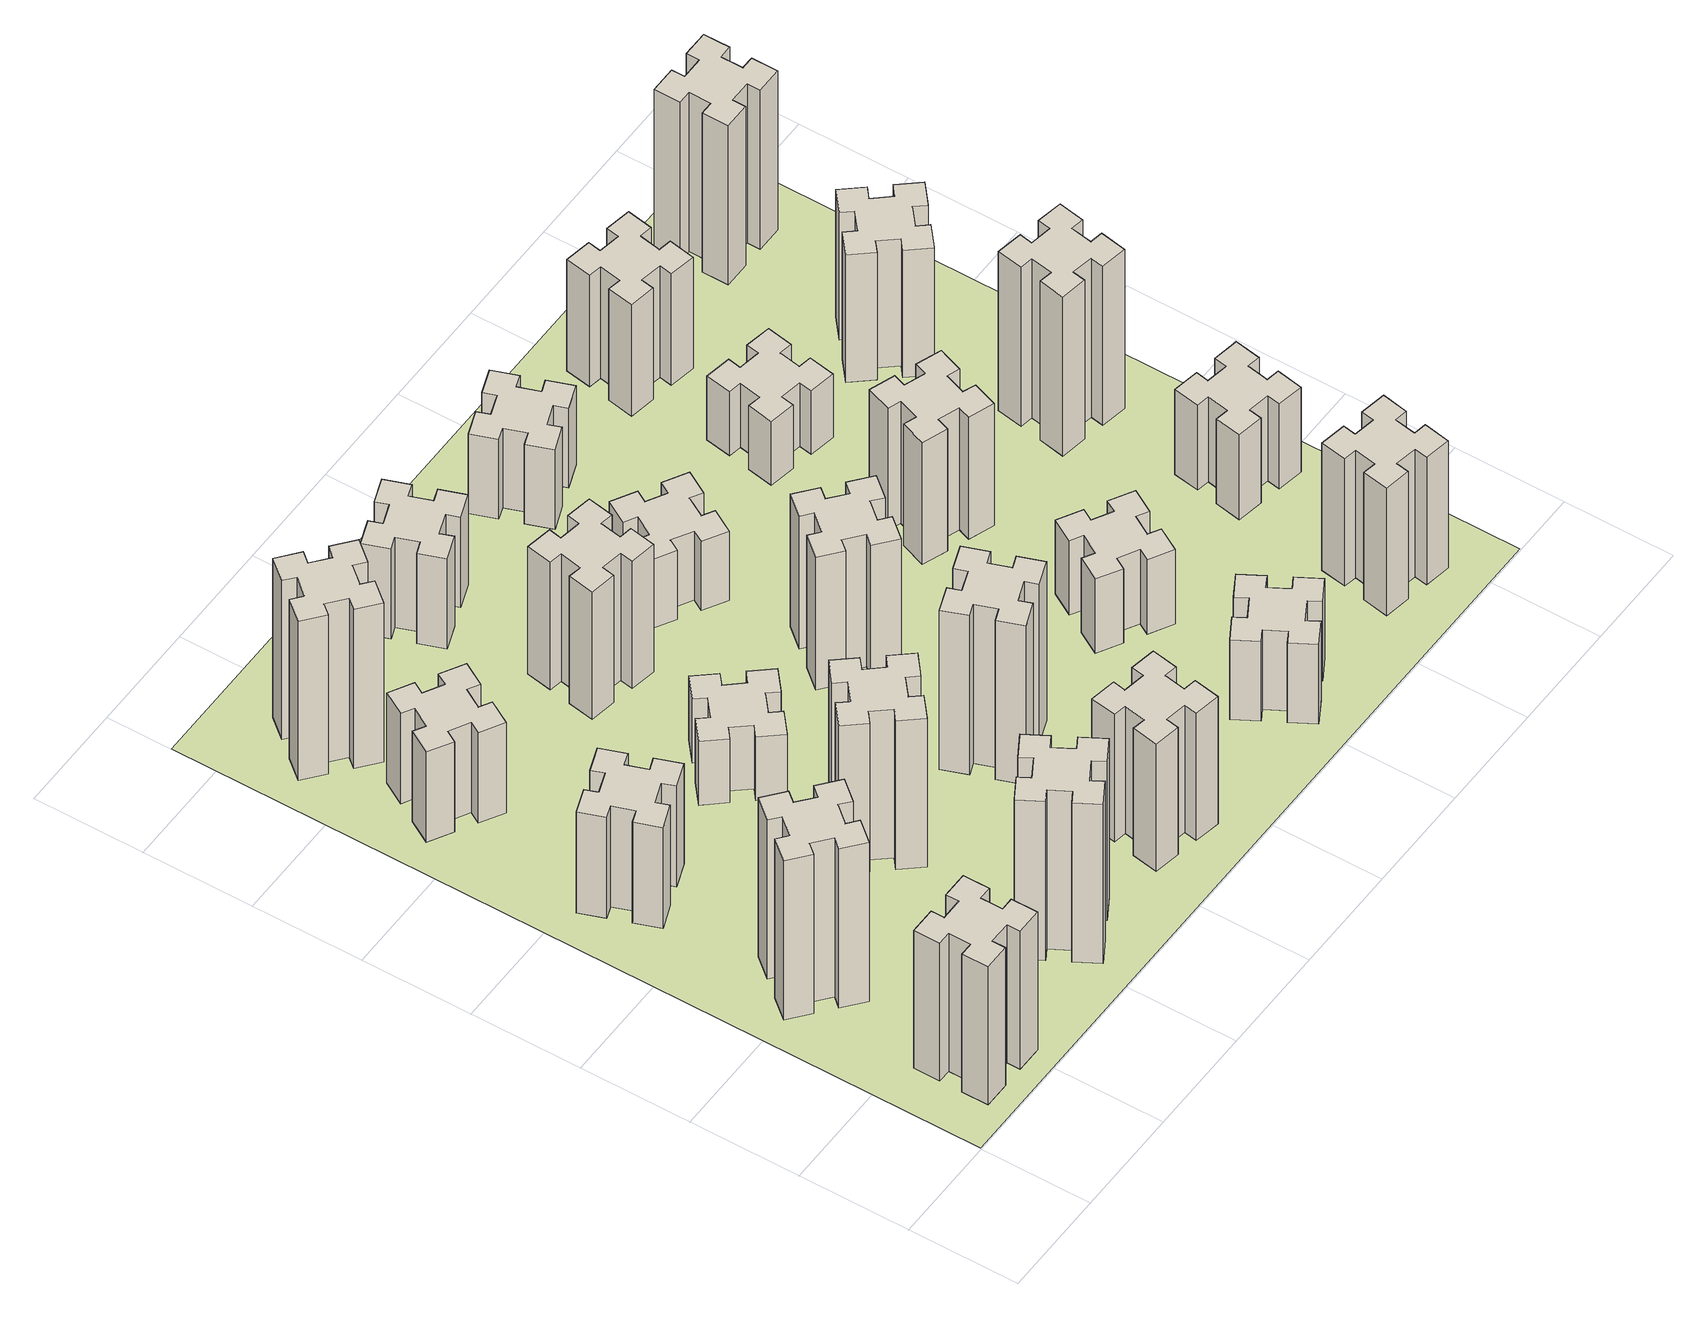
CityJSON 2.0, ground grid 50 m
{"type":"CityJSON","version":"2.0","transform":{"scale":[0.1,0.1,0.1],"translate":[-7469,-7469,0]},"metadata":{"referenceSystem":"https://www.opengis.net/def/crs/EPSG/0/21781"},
"CityObjects":{
"building1":{"type":"Building","attributes":{"class":"1000","function":"1000","usage":"1000","yearOfConstruction":2016,"roofType":"1000","measuredHeight":78,"storeysAboveGround":30,"storeysBelowGround":0},"geometry":[{"type":"Solid","lod":"1","boundaries":[[[[0,1,2,3,4,5,6,7,8,9,10,11,12,13,14,15,16,17,18,19]],[[17,16,20,21]],[[16,15,22,20]],[[15,14,23,22]],[[14,13,24,23]],[[13,12,25,24]],[[12,11,26,25]],[[11,10,27,26]],[[10,9,28,27]],[[9,8,29,28]],[[8,7,30,29]],[[7,6,31,30]],[[6,5,32,31]],[[5,4,33,32]],[[4,3,34,33]],[[3,2,35,34]],[[2,1,36,35]],[[1,0,37,36]],[[0,19,38,37]],[[19,18,39,38]],[[18,17,21,39]],[[24,25,26,27,28,29,30,31,32,33,34,35,36,37,38,39,21,20,22,23]]]]}]},
"building2":{"type":"Building","attributes":{"class":"1000","function":"1000","usage":"1000","yearOfConstruction":2016,"roofType":"1000","measuredHeight":90,"storeysAboveGround":30,"storeysBelowGround":0},"geometry":[{"type":"Solid","lod":"1","boundaries":[[[[40,41,42,43,44,45,46,47,48,49,50,51,52,53,54,55,56,57,58,59]],[[57,56,60,61]],[[56,55,62,60]],[[55,54,63,62]],[[54,53,64,63]],[[53,52,65,64]],[[52,51,66,65]],[[51,50,67,66]],[[50,49,68,67]],[[49,48,69,68]],[[48,47,70,69]],[[47,46,71,70]],[[46,45,72,71]],[[45,44,73,72]],[[44,43,74,73]],[[43,42,75,74]],[[42,41,76,75]],[[41,40,77,76]],[[40,59,78,77]],[[59,58,79,78]],[[58,57,61,79]],[[64,65,66,67,68,69,70,71,72,73,74,75,76,77,78,79,61,60,62,63]]]]}]},
"building3":{"type":"Building","attributes":{"class":"1000","function":"1000","usage":"1000","yearOfConstruction":2016,"roofType":"1000","measuredHeight":57,"storeysAboveGround":30,"storeysBelowGround":0},"geometry":[{"type":"Solid","lod":"1","boundaries":[[[[80,81,82,83,84,85,86,87,88,89,90,91,92,93,94,95,96,97,98,99]],[[97,96,100,101]],[[96,95,102,100]],[[95,94,103,102]],[[94,93,104,103]],[[93,92,105,104]],[[92,91,106,105]],[[91,90,107,106]],[[90,89,108,107]],[[89,88,109,108]],[[88,87,110,109]],[[87,86,111,110]],[[86,85,112,111]],[[85,84,113,112]],[[84,83,114,113]],[[83,82,115,114]],[[82,81,116,115]],[[81,80,117,116]],[[80,99,118,117]],[[99,98,119,118]],[[98,97,101,119]],[[104,105,106,107,108,109,110,111,112,113,114,115,116,117,118,119,101,100,102,103]]]]}]},
"building4":{"type":"Building","attributes":{"class":"1000","function":"1000","usage":"1000","yearOfConstruction":2016,"roofType":"1000","measuredHeight":51,"storeysAboveGround":30,"storeysBelowGround":0},"geometry":[{"type":"Solid","lod":"1","boundaries":[[[[120,121,122,123,124,125,126,127,128,129,130,131,132,133,134,135,136,137,138,139]],[[137,136,140,141]],[[136,135,142,140]],[[135,134,143,142]],[[134,133,144,143]],[[133,132,145,144]],[[132,131,146,145]],[[131,130,147,146]],[[130,129,148,147]],[[129,128,149,148]],[[128,127,150,149]],[[127,126,151,150]],[[126,125,152,151]],[[125,124,153,152]],[[124,123,154,153]],[[123,122,155,154]],[[122,121,156,155]],[[121,120,157,156]],[[120,139,158,157]],[[139,138,159,158]],[[138,137,141,159]],[[144,145,146,147,148,149,150,151,152,153,154,155,156,157,158,159,141,140,142,143]]]]}]},
"building5":{"type":"Building","attributes":{"class":"1000","function":"1000","usage":"1000","yearOfConstruction":2016,"roofType":"1000","measuredHeight":90,"storeysAboveGround":30,"storeysBelowGround":0},"geometry":[{"type":"Solid","lod":"1","boundaries":[[[[160,161,162,163,164,165,166,167,168,169,170,171,172,173,174,175,176,177,178,179]],[[177,176,180,181]],[[176,175,182,180]],[[175,174,183,182]],[[174,173,184,183]],[[173,172,185,184]],[[172,171,186,185]],[[171,170,187,186]],[[170,169,188,187]],[[169,168,189,188]],[[168,167,190,189]],[[167,166,191,190]],[[166,165,192,191]],[[165,164,193,192]],[[164,163,194,193]],[[163,162,195,194]],[[162,161,196,195]],[[161,160,197,196]],[[160,179,198,197]],[[179,178,199,198]],[[178,177,181,199]],[[184,185,186,187,188,189,190,191,192,193,194,195,196,197,198,199,181,180,182,183]]]]}]},
"building6":{"type":"Building","attributes":{"class":"1000","function":"1000","usage":"1000","yearOfConstruction":2016,"roofType":"1000","measuredHeight":90,"storeysAboveGround":30,"storeysBelowGround":0},"geometry":[{"type":"Solid","lod":"1","boundaries":[[[[200,201,202,203,204,205,206,207,208,209,210,211,212,213,214,215,216,217,218,219]],[[217,216,220,221]],[[216,215,222,220]],[[215,214,223,222]],[[214,213,224,223]],[[213,212,225,224]],[[212,211,226,225]],[[211,210,227,226]],[[210,209,228,227]],[[209,208,229,228]],[[208,207,230,229]],[[207,206,231,230]],[[206,205,232,231]],[[205,204,233,232]],[[204,203,234,233]],[[203,202,235,234]],[[202,201,236,235]],[[201,200,237,236]],[[200,219,238,237]],[[219,218,239,238]],[[218,217,221,239]],[[224,225,226,227,228,229,230,231,232,233,234,235,236,237,238,239,221,220,222,223]]]]}]},
"building7":{"type":"Building","attributes":{"class":"1000","function":"1000","usage":"1000","yearOfConstruction":2016,"roofType":"1000","measuredHeight":84,"storeysAboveGround":30,"storeysBelowGround":0},"geometry":[{"type":"Solid","lod":"1","boundaries":[[[[240,241,242,243,244,245,246,247,248,249,250,251,252,253,254,255,256,257,258,259]],[[257,256,260,261]],[[256,255,262,260]],[[255,254,263,262]],[[254,253,264,263]],[[253,252,265,264]],[[252,251,266,265]],[[251,250,267,266]],[[250,249,268,267]],[[249,248,269,268]],[[248,247,270,269]],[[247,246,271,270]],[[246,245,272,271]],[[245,244,273,272]],[[244,243,274,273]],[[243,242,275,274]],[[242,241,276,275]],[[241,240,277,276]],[[240,259,278,277]],[[259,258,279,278]],[[258,257,261,279]],[[264,265,266,267,268,269,270,271,272,273,274,275,276,277,278,279,261,260,262,263]]]]}]},
"building8":{"type":"Building","attributes":{"class":"1000","function":"1000","usage":"1000","yearOfConstruction":2016,"roofType":"1000","measuredHeight":36,"storeysAboveGround":30,"storeysBelowGround":0},"geometry":[{"type":"Solid","lod":"1","boundaries":[[[[280,281,282,283,284,285,286,287,288,289,290,291,292,293,294,295,296,297,298,299]],[[297,296,300,301]],[[296,295,302,300]],[[295,294,303,302]],[[294,293,304,303]],[[293,292,305,304]],[[292,291,306,305]],[[291,290,307,306]],[[290,289,308,307]],[[289,288,309,308]],[[288,287,310,309]],[[287,286,311,310]],[[286,285,312,311]],[[285,284,313,312]],[[284,283,314,313]],[[283,282,315,314]],[[282,281,316,315]],[[281,280,317,316]],[[280,299,318,317]],[[299,298,319,318]],[[298,297,301,319]],[[304,305,306,307,308,309,310,311,312,313,314,315,316,317,318,319,301,300,302,303]]]]}]},
"building9":{"type":"Building","attributes":{"class":"1000","function":"1000","usage":"1000","yearOfConstruction":2016,"roofType":"1000","measuredHeight":72,"storeysAboveGround":30,"storeysBelowGround":0},"geometry":[{"type":"Solid","lod":"1","boundaries":[[[[320,321,322,323,324,325,326,327,328,329,330,331,332,333,334,335,336,337,338,339]],[[337,336,340,341]],[[336,335,342,340]],[[335,334,343,342]],[[334,333,344,343]],[[333,332,345,344]],[[332,331,346,345]],[[331,330,347,346]],[[330,329,348,347]],[[329,328,349,348]],[[328,327,350,349]],[[327,326,351,350]],[[326,325,352,351]],[[325,324,353,352]],[[324,323,354,353]],[[323,322,355,354]],[[322,321,356,355]],[[321,320,357,356]],[[320,339,358,357]],[[339,338,359,358]],[[338,337,341,359]],[[344,345,346,347,348,349,350,351,352,353,354,355,356,357,358,359,341,340,342,343]]]]}]},
"building10":{"type":"Building","attributes":{"class":"1000","function":"1000","usage":"1000","yearOfConstruction":2016,"roofType":"1000","measuredHeight":72,"storeysAboveGround":30,"storeysBelowGround":0},"geometry":[{"type":"Solid","lod":"1","boundaries":[[[[360,361,362,363,364,365,366,367,368,369,370,371,372,373,374,375,376,377,378,379]],[[377,376,380,381]],[[376,375,382,380]],[[375,374,383,382]],[[374,373,384,383]],[[373,372,385,384]],[[372,371,386,385]],[[371,370,387,386]],[[370,369,388,387]],[[369,368,389,388]],[[368,367,390,389]],[[367,366,391,390]],[[366,365,392,391]],[[365,364,393,392]],[[364,363,394,393]],[[363,362,395,394]],[[362,361,396,395]],[[361,360,397,396]],[[360,379,398,397]],[[379,378,399,398]],[[378,377,381,399]],[[384,385,386,387,388,389,390,391,392,393,394,395,396,397,398,399,381,380,382,383]]]]}]},
"building11":{"type":"Building","attributes":{"class":"1000","function":"1000","usage":"1000","yearOfConstruction":2016,"roofType":"1000","measuredHeight":90,"storeysAboveGround":30,"storeysBelowGround":0},"geometry":[{"type":"Solid","lod":"1","boundaries":[[[[400,401,402,403,404,405,406,407,408,409,410,411,412,413,414,415,416,417,418,419]],[[417,416,420,421]],[[416,415,422,420]],[[415,414,423,422]],[[414,413,424,423]],[[413,412,425,424]],[[412,411,426,425]],[[411,410,427,426]],[[410,409,428,427]],[[409,408,429,428]],[[408,407,430,429]],[[407,406,431,430]],[[406,405,432,431]],[[405,404,433,432]],[[404,403,434,433]],[[403,402,435,434]],[[402,401,436,435]],[[401,400,437,436]],[[400,419,438,437]],[[419,418,439,438]],[[418,417,421,439]],[[424,425,426,427,428,429,430,431,432,433,434,435,436,437,438,439,421,420,422,423]]]]}]},
"building12":{"type":"Building","attributes":{"class":"1000","function":"1000","usage":"1000","yearOfConstruction":2016,"roofType":"1000","measuredHeight":51,"storeysAboveGround":30,"storeysBelowGround":0},"geometry":[{"type":"Solid","lod":"1","boundaries":[[[[440,441,442,443,444,445,446,447,448,449,450,451,452,453,454,455,456,457,458,459]],[[457,456,460,461]],[[456,455,462,460]],[[455,454,463,462]],[[454,453,464,463]],[[453,452,465,464]],[[452,451,466,465]],[[451,450,467,466]],[[450,449,468,467]],[[449,448,469,468]],[[448,447,470,469]],[[447,446,471,470]],[[446,445,472,471]],[[445,444,473,472]],[[444,443,474,473]],[[443,442,475,474]],[[442,441,476,475]],[[441,440,477,476]],[[440,459,478,477]],[[459,458,479,478]],[[458,457,461,479]],[[464,465,466,467,468,469,470,471,472,473,474,475,476,477,478,479,461,460,462,463]]]]}]},
"building13":{"type":"Building","attributes":{"class":"1000","function":"1000","usage":"1000","yearOfConstruction":2016,"roofType":"1000","measuredHeight":75,"storeysAboveGround":30,"storeysBelowGround":0},"geometry":[{"type":"Solid","lod":"1","boundaries":[[[[480,481,482,483,484,485,486,487,488,489,490,491,492,493,494,495,496,497,498,499]],[[497,496,500,501]],[[496,495,502,500]],[[495,494,503,502]],[[494,493,504,503]],[[493,492,505,504]],[[492,491,506,505]],[[491,490,507,506]],[[490,489,508,507]],[[489,488,509,508]],[[488,487,510,509]],[[487,486,511,510]],[[486,485,512,511]],[[485,484,513,512]],[[484,483,514,513]],[[483,482,515,514]],[[482,481,516,515]],[[481,480,517,516]],[[480,499,518,517]],[[499,498,519,518]],[[498,497,501,519]],[[504,505,506,507,508,509,510,511,512,513,514,515,516,517,518,519,501,500,502,503]]]]}]},
"building14":{"type":"Building","attributes":{"class":"1000","function":"1000","usage":"1000","yearOfConstruction":2016,"roofType":"1000","measuredHeight":39,"storeysAboveGround":30,"storeysBelowGround":0},"geometry":[{"type":"Solid","lod":"1","boundaries":[[[[520,521,522,523,524,525,526,527,528,529,530,531,532,533,534,535,536,537,538,539]],[[537,536,540,541]],[[536,535,542,540]],[[535,534,543,542]],[[534,533,544,543]],[[533,532,545,544]],[[532,531,546,545]],[[531,530,547,546]],[[530,529,548,547]],[[529,528,549,548]],[[528,527,550,549]],[[527,526,551,550]],[[526,525,552,551]],[[525,524,553,552]],[[524,523,554,553]],[[523,522,555,554]],[[522,521,556,555]],[[521,520,557,556]],[[520,539,558,557]],[[539,538,559,558]],[[538,537,541,559]],[[544,545,546,547,548,549,550,551,552,553,554,555,556,557,558,559,541,540,542,543]]]]}]},
"building15":{"type":"Building","attributes":{"class":"1000","function":"1000","usage":"1000","yearOfConstruction":2016,"roofType":"1000","measuredHeight":45,"storeysAboveGround":30,"storeysBelowGround":0},"geometry":[{"type":"Solid","lod":"1","boundaries":[[[[560,561,562,563,564,565,566,567,568,569,570,571,572,573,574,575,576,577,578,579]],[[577,576,580,581]],[[576,575,582,580]],[[575,574,583,582]],[[574,573,584,583]],[[573,572,585,584]],[[572,571,586,585]],[[571,570,587,586]],[[570,569,588,587]],[[569,568,589,588]],[[568,567,590,589]],[[567,566,591,590]],[[566,565,592,591]],[[565,564,593,592]],[[564,563,594,593]],[[563,562,595,594]],[[562,561,596,595]],[[561,560,597,596]],[[560,579,598,597]],[[579,578,599,598]],[[578,577,581,599]],[[584,585,586,587,588,589,590,591,592,593,594,595,596,597,598,599,581,580,582,583]]]]}]},
"building16":{"type":"Building","attributes":{"class":"1000","function":"1000","usage":"1000","yearOfConstruction":2016,"roofType":"1000","measuredHeight":45,"storeysAboveGround":30,"storeysBelowGround":0},"geometry":[{"type":"Solid","lod":"1","boundaries":[[[[600,601,602,603,604,605,606,607,608,609,610,611,612,613,614,615,616,617,618,619]],[[617,616,620,621]],[[616,615,622,620]],[[615,614,623,622]],[[614,613,624,623]],[[613,612,625,624]],[[612,611,626,625]],[[611,610,627,626]],[[610,609,628,627]],[[609,608,629,628]],[[608,607,630,629]],[[607,606,631,630]],[[606,605,632,631]],[[605,604,633,632]],[[604,603,634,633]],[[603,602,635,634]],[[602,601,636,635]],[[601,600,637,636]],[[600,619,638,637]],[[619,618,639,638]],[[618,617,621,639]],[[624,625,626,627,628,629,630,631,632,633,634,635,636,637,638,639,621,620,622,623]]]]}]},
"building17":{"type":"Building","attributes":{"class":"1000","function":"1000","usage":"1000","yearOfConstruction":2016,"roofType":"1000","measuredHeight":42,"storeysAboveGround":30,"storeysBelowGround":0},"geometry":[{"type":"Solid","lod":"1","boundaries":[[[[640,641,642,643,644,645,646,647,648,649,650,651,652,653,654,655,656,657,658,659]],[[657,656,660,661]],[[656,655,662,660]],[[655,654,663,662]],[[654,653,664,663]],[[653,652,665,664]],[[652,651,666,665]],[[651,650,667,666]],[[650,649,668,667]],[[649,648,669,668]],[[648,647,670,669]],[[647,646,671,670]],[[646,645,672,671]],[[645,644,673,672]],[[644,643,674,673]],[[643,642,675,674]],[[642,641,676,675]],[[641,640,677,676]],[[640,659,678,677]],[[659,658,679,678]],[[658,657,661,679]],[[664,665,666,667,668,669,670,671,672,673,674,675,676,677,678,679,661,660,662,663]]]]}]},
"building18":{"type":"Building","attributes":{"class":"1000","function":"1000","usage":"1000","yearOfConstruction":2016,"roofType":"1000","measuredHeight":69,"storeysAboveGround":30,"storeysBelowGround":0},"geometry":[{"type":"Solid","lod":"1","boundaries":[[[[680,681,682,683,684,685,686,687,688,689,690,691,692,693,694,695,696,697,698,699]],[[697,696,700,701]],[[696,695,702,700]],[[695,694,703,702]],[[694,693,704,703]],[[693,692,705,704]],[[692,691,706,705]],[[691,690,707,706]],[[690,689,708,707]],[[689,688,709,708]],[[688,687,710,709]],[[687,686,711,710]],[[686,685,712,711]],[[685,684,713,712]],[[684,683,714,713]],[[683,682,715,714]],[[682,681,716,715]],[[681,680,717,716]],[[680,699,718,717]],[[699,698,719,718]],[[698,697,701,719]],[[704,705,706,707,708,709,710,711,712,713,714,715,716,717,718,719,701,700,702,703]]]]}]},
"building19":{"type":"Building","attributes":{"class":"1000","function":"1000","usage":"1000","yearOfConstruction":2016,"roofType":"1000","measuredHeight":36,"storeysAboveGround":30,"storeysBelowGround":0},"geometry":[{"type":"Solid","lod":"1","boundaries":[[[[720,721,722,723,724,725,726,727,728,729,730,731,732,733,734,735,736,737,738,739]],[[737,736,740,741]],[[736,735,742,740]],[[735,734,743,742]],[[734,733,744,743]],[[733,732,745,744]],[[732,731,746,745]],[[731,730,747,746]],[[730,729,748,747]],[[729,728,749,748]],[[728,727,750,749]],[[727,726,751,750]],[[726,725,752,751]],[[725,724,753,752]],[[724,723,754,753]],[[723,722,755,754]],[[722,721,756,755]],[[721,720,757,756]],[[720,739,758,757]],[[739,738,759,758]],[[738,737,741,759]],[[744,745,746,747,748,749,750,751,752,753,754,755,756,757,758,759,741,740,742,743]]]]}]},
"building20":{"type":"Building","attributes":{"class":"1000","function":"1000","usage":"1000","yearOfConstruction":2016,"roofType":"1000","measuredHeight":72,"storeysAboveGround":30,"storeysBelowGround":0},"geometry":[{"type":"Solid","lod":"1","boundaries":[[[[760,761,762,763,764,765,766,767,768,769,770,771,772,773,774,775,776,777,778,779]],[[777,776,780,781]],[[776,775,782,780]],[[775,774,783,782]],[[774,773,784,783]],[[773,772,785,784]],[[772,771,786,785]],[[771,770,787,786]],[[770,769,788,787]],[[769,768,789,788]],[[768,767,790,789]],[[767,766,791,790]],[[766,765,792,791]],[[765,764,793,792]],[[764,763,794,793]],[[763,762,795,794]],[[762,761,796,795]],[[761,760,797,796]],[[760,779,798,797]],[[779,778,799,798]],[[778,777,781,799]],[[784,785,786,787,788,789,790,791,792,793,794,795,796,797,798,799,781,780,782,783]]]]}]},
"building21":{"type":"Building","attributes":{"class":"1000","function":"1000","usage":"1000","yearOfConstruction":2016,"roofType":"1000","measuredHeight":63,"storeysAboveGround":30,"storeysBelowGround":0},"geometry":[{"type":"Solid","lod":"1","boundaries":[[[[800,801,802,803,804,805,806,807,808,809,810,811,812,813,814,815,816,817,818,819]],[[817,816,820,821]],[[816,815,822,820]],[[815,814,823,822]],[[814,813,824,823]],[[813,812,825,824]],[[812,811,826,825]],[[811,810,827,826]],[[810,809,828,827]],[[809,808,829,828]],[[808,807,830,829]],[[807,806,831,830]],[[806,805,832,831]],[[805,804,833,832]],[[804,803,834,833]],[[803,802,835,834]],[[802,801,836,835]],[[801,800,837,836]],[[800,819,838,837]],[[819,818,839,838]],[[818,817,821,839]],[[824,825,826,827,828,829,830,831,832,833,834,835,836,837,838,839,821,820,822,823]]]]}]},
"building22":{"type":"Building","attributes":{"class":"1000","function":"1000","usage":"1000","yearOfConstruction":2016,"roofType":"1000","measuredHeight":48,"storeysAboveGround":30,"storeysBelowGround":0},"geometry":[{"type":"Solid","lod":"1","boundaries":[[[[840,841,842,843,844,845,846,847,848,849,850,851,852,853,854,855,856,857,858,859]],[[857,856,860,861]],[[856,855,862,860]],[[855,854,863,862]],[[854,853,864,863]],[[853,852,865,864]],[[852,851,866,865]],[[851,850,867,866]],[[850,849,868,867]],[[849,848,869,868]],[[848,847,870,869]],[[847,846,871,870]],[[846,845,872,871]],[[845,844,873,872]],[[844,843,874,873]],[[843,842,875,874]],[[842,841,876,875]],[[841,840,877,876]],[[840,859,878,877]],[[859,858,879,878]],[[858,857,861,879]],[[864,865,866,867,868,869,870,871,872,873,874,875,876,877,878,879,861,860,862,863]]]]}]},
"building23":{"type":"Building","attributes":{"class":"1000","function":"1000","usage":"1000","yearOfConstruction":2016,"roofType":"1000","measuredHeight":90,"storeysAboveGround":30,"storeysBelowGround":0},"geometry":[{"type":"Solid","lod":"1","boundaries":[[[[880,881,882,883,884,885,886,887,888,889,890,891,892,893,894,895,896,897,898,899]],[[897,896,900,901]],[[896,895,902,900]],[[895,894,903,902]],[[894,893,904,903]],[[893,892,905,904]],[[892,891,906,905]],[[891,890,907,906]],[[890,889,908,907]],[[889,888,909,908]],[[888,887,910,909]],[[887,886,911,910]],[[886,885,912,911]],[[885,884,913,912]],[[884,883,914,913]],[[883,882,915,914]],[[882,881,916,915]],[[881,880,917,916]],[[880,899,918,917]],[[899,898,919,918]],[[898,897,901,919]],[[904,905,906,907,908,909,910,911,912,913,914,915,916,917,918,919,901,900,902,903]]]]}]},
"building24":{"type":"Building","attributes":{"class":"1000","function":"1000","usage":"1000","yearOfConstruction":2016,"roofType":"1000","measuredHeight":72,"storeysAboveGround":30,"storeysBelowGround":0},"geometry":[{"type":"Solid","lod":"1","boundaries":[[[[920,921,922,923,924,925,926,927,928,929,930,931,932,933,934,935,936,937,938,939]],[[937,936,940,941]],[[936,935,942,940]],[[935,934,943,942]],[[934,933,944,943]],[[933,932,945,944]],[[932,931,946,945]],[[931,930,947,946]],[[930,929,948,947]],[[929,928,949,948]],[[928,927,950,949]],[[927,926,951,950]],[[926,925,952,951]],[[925,924,953,952]],[[924,923,954,953]],[[923,922,955,954]],[[922,921,956,955]],[[921,920,957,956]],[[920,939,958,957]],[[939,938,959,958]],[[938,937,941,959]],[[944,945,946,947,948,949,950,951,952,953,954,955,956,957,958,959,941,940,942,943]]]]}]},
"building25":{"type":"Building","attributes":{"class":"1000","function":"1000","usage":"1000","yearOfConstruction":2016,"roofType":"1000","measuredHeight":90,"storeysAboveGround":30,"storeysBelowGround":0},"geometry":[{"type":"Solid","lod":"1","boundaries":[[[[960,961,962,963,964,965,966,967,968,969,970,971,972,973,974,975,976,977,978,979]],[[977,976,980,981]],[[976,975,982,980]],[[975,974,983,982]],[[974,973,984,983]],[[973,972,985,984]],[[972,971,986,985]],[[971,970,987,986]],[[970,969,988,987]],[[969,968,989,988]],[[968,967,990,989]],[[967,966,991,990]],[[966,965,992,991]],[[965,964,993,992]],[[964,963,994,993]],[[963,962,995,994]],[[962,961,996,995]],[[961,960,997,996]],[[960,979,998,997]],[[979,978,999,998]],[[978,977,981,999]],[[984,985,986,987,988,989,990,991,992,993,994,995,996,997,998,999,981,980,982,983]]]]}]},
"landuse1":{"type":"LandUse","attributes":{"name":"plot1","function":"1010"},"geometry":[{"type":"MultiSurface","lod":"1","boundaries":[[[1000,1001,1002,1003]]]}]}
},
"vertices":[
[265,325,0],[265,225,0],[205,225,0],[205,105,0],[325,105,0],[325,165,0],[425,165,0],[425,105,0],[545,105,0],[545,225,0],[485,225,0],[485,325,0],[545,325,0],[545,445,0],[425,445,0],[425,385,0],[325,385,0],[325,445,0],[205,445,0],[205,325,0],[325,385,780],[325,445,780],[425,385,780],[425,445,780],[545,445,780],[545,325,780],[485,325,780],[485,225,780],[545,225,780],[545,105,780],[425,105,780],[425,165,780],[325,165,780],[325,105,780],[205,105,780],[205,225,780],[265,225,780],[265,325,780],[205,325,780],[205,445,780],
[484,1067,0],[408,1132,0],[446,1178,0],[354,1255,0],[277,1163,0],[323,1124,0],[259,1048,0],[213,1086,0],[136,994,0],[228,917,0],[266,963,0],[343,899,0],[304,853,0],[396,776,0],[473,868,0],[427,906,0],[492,983,0],[538,944,0],[615,1036,0],[523,1113,0],[492,983,900],[538,944,900],[427,906,900],[473,868,900],[396,776,900],[304,853,900],[343,899,900],[266,963,900],[228,917,900],[136,994,900],[213,1086,900],[259,1048,900],[323,1124,900],[277,1163,900],[354,1255,900],[446,1178,900],[408,1132,900],[484,1067,900],[523,1113,900],[615,1036,900],
[366,1735,0],[460,1769,0],[480,1713,0],[593,1754,0],[552,1867,0],[496,1846,0],[462,1940,0],[518,1960,0],[477,2073,0],[364,2032,0],[385,1976,0],[291,1942,0],[270,1998,0],[157,1957,0],[199,1844,0],[255,1865,0],[289,1771,0],[233,1750,0],[274,1637,0],[387,1679,0],[289,1771,570],[233,1750,570],[255,1865,570],[199,1844,570],[157,1957,570],[270,1998,570],[291,1942,570],[385,1976,570],[364,2032,570],[477,2073,570],[518,1960,570],[462,1940,570],[496,1846,570],[552,1867,570],[593,1754,570],[480,1713,570],[460,1769,570],[366,1735,570],[387,1679,570],[274,1637,570],
[446,2597,0],[496,2684,0],[548,2654,0],[608,2758,0],[504,2818,0],[474,2766,0],[387,2816,0],[417,2868,0],[313,2928,0],[253,2824,0],[305,2794,0],[255,2707,0],[203,2737,0],[143,2633,0],[247,2573,0],[277,2625,0],[364,2575,0],[334,2523,0],[438,2463,0],[498,2567,0],[364,2575,510],[334,2523,510],[277,2625,510],[247,2573,510],[143,2633,510],[203,2737,510],[255,2707,510],[305,2794,510],[253,2824,510],[313,2928,510],[417,2868,510],[387,2816,510],[474,2766,510],[504,2818,510],[608,2758,510],[548,2654,510],[496,2684,510],[446,2597,510],[498,2567,510],[438,2463,510],
[1127,255,0],[1214,305,0],[1244,253,0],[1348,313,0],[1288,417,0],[1236,387,0],[1186,474,0],[1238,504,0],[1178,608,0],[1074,548,0],[1104,496,0],[1017,446,0],[987,498,0],[883,438,0],[943,334,0],[995,364,0],[1045,277,0],[993,247,0],[1053,143,0],[1157,203,0],[1045,277,900],[993,247,900],[995,364,900],[943,334,900],[883,438,900],[987,498,900],[1017,446,900],[1104,496,900],[1074,548,900],[1178,608,900],[1238,504,900],[1186,474,900],[1236,387,900],[1288,417,900],[1348,313,900],[1244,253,900],[1214,305,900],[1127,255,900],[1157,203,900],[1053,143,900],
[484,3287,0],[408,3352,0],[446,3398,0],[354,3475,0],[277,3383,0],[323,3344,0],[259,3268,0],[213,3306,0],[136,3214,0],[228,3137,0],[266,3183,0],[343,3119,0],[304,3073,0],[396,2996,0],[473,3088,0],[427,3126,0],[492,3203,0],[538,3164,0],[615,3256,0],[523,3333,0],[492,3203,900],[538,3164,900],[427,3126,900],[473,3088,900],[396,2996,900],[304,3073,900],[343,3119,900],[266,3183,900],[228,3137,900],[136,3214,900],[213,3306,900],[259,3268,900],[323,3344,900],[277,3383,900],[354,3475,900],[446,3398,900],[408,3352,900],[484,3287,900],[523,3333,900],[615,3256,900],
[1083,1332,0],[1006,1267,0],[968,1313,0],[876,1236,0],[953,1144,0],[999,1183,0],[1063,1106,0],[1017,1068,0],[1094,976,0],[1186,1053,0],[1148,1099,0],[1224,1163,0],[1263,1117,0],[1355,1194,0],[1278,1286,0],[1232,1248,0],[1167,1324,0],[1213,1363,0],[1136,1455,0],[1044,1378,0],[1167,1324,840],[1213,1363,840],[1232,1248,840],[1278,1286,840],[1355,1194,840],[1263,1117,840],[1224,1163,840],[1148,1099,840],[1186,1053,840],[1094,976,840],[1017,1068,840],[1063,1106,840],[999,1183,840],[953,1144,840],[876,1236,840],[968,1313,840],[1006,1267,840],[1083,1332,840],[1044,1378,840],[1136,1455,840],
[1083,1972,0],[1006,1907,0],[968,1953,0],[876,1876,0],[953,1784,0],[999,1823,0],[1063,1746,0],[1017,1708,0],[1094,1616,0],[1186,1693,0],[1148,1739,0],[1224,1803,0],[1263,1757,0],[1355,1834,0],[1278,1926,0],[1232,1888,0],[1167,1964,0],[1213,2003,0],[1136,2095,0],[1044,2018,0],[1167,1964,360],[1213,2003,360],[1232,1888,360],[1278,1926,360],[1355,1834,360],[1263,1757,360],[1224,1803,360],[1148,1739,360],[1186,1693,360],[1094,1616,360],[1017,1708,360],[1063,1746,360],[999,1823,360],[953,1784,360],[876,1876,360],[968,1953,360],[1006,1907,360],[1083,1972,360],[1044,2018,360],[1136,2095,360],
[1855,307,0],[1872,405,0],[1931,395,0],[1952,513,0],[1834,534,0],[1824,475,0],[1725,492,0],[1736,551,0],[1617,572,0],[1597,454,0],[1656,444,0],[1638,345,0],[1579,356,0],[1558,237,0],[1677,217,0],[1687,276,0],[1785,258,0],[1775,199,0],[1893,178,0],[1914,297,0],[1785,258,720],[1775,199,720],[1687,276,720],[1677,217,720],[1558,237,720],[1579,356,720],[1638,345,720],[1656,444,720],[1597,454,720],[1617,572,720],[1736,551,720],[1725,492,720],[1824,475,720],[1834,534,720],[1952,513,720],[1931,395,720],[1872,405,720],[1855,307,720],[1914,297,720],[1893,178,720],
[1315,2527,0],[1332,2625,0],[1391,2615,0],[1412,2733,0],[1294,2754,0],[1284,2695,0],[1185,2712,0],[1196,2771,0],[1077,2792,0],[1057,2674,0],[1116,2664,0],[1098,2565,0],[1039,2576,0],[1018,2457,0],[1137,2437,0],[1147,2496,0],[1245,2478,0],[1235,2419,0],[1353,2398,0],[1374,2517,0],[1245,2478,720],[1235,2419,720],[1147,2496,720],[1137,2437,720],[1018,2457,720],[1039,2576,720],[1098,2565,720],[1116,2664,720],[1057,2674,720],[1077,2792,720],[1196,2771,720],[1185,2712,720],[1284,2695,720],[1294,2754,720],[1412,2733,720],[1391,2615,720],[1332,2625,720],[1315,2527,720],[1374,2517,720],[1353,2398,720],
[1746,995,0],[1840,1029,0],[1860,973,0],[1973,1014,0],[1932,1127,0],[1876,1106,0],[1842,1200,0],[1898,1220,0],[1857,1333,0],[1744,1292,0],[1765,1236,0],[1671,1202,0],[1650,1258,0],[1537,1217,0],[1579,1104,0],[1635,1125,0],[1669,1031,0],[1613,1010,0],[1654,897,0],[1767,939,0],[1669,1031,900],[1613,1010,900],[1635,1125,900],[1579,1104,900],[1537,1217,900],[1650,1258,900],[1671,1202,900],[1765,1236,900],[1744,1292,900],[1857,1333,900],[1898,1220,900],[1842,1200,900],[1876,1106,900],[1932,1127,900],[1973,1014,900],[1860,973,900],[1840,1029,900],[1746,995,900],[1767,939,900],[1654,897,900],
[1125,3456,0],[1031,3422,0],[1010,3478,0],[897,3437,0],[939,3324,0],[995,3345,0],[1029,3251,0],[973,3230,0],[1014,3117,0],[1127,3159,0],[1106,3215,0],[1200,3249,0],[1220,3193,0],[1333,3234,0],[1292,3347,0],[1236,3326,0],[1202,3420,0],[1258,3440,0],[1217,3553,0],[1104,3512,0],[1202,3420,510],[1258,3440,510],[1236,3326,510],[1292,3347,510],[1333,3234,510],[1220,3193,510],[1200,3249,510],[1106,3215,510],[1127,3159,510],[1014,3117,510],[973,3230,510],[1029,3251,510],[995,3345,510],[939,3324,510],[897,3437,510],[1010,3478,510],[1031,3422,510],[1125,3456,510],[1104,3512,510],[1217,3553,510],
[1964,1907,0],[1888,1972,0],[1926,2018,0],[1834,2095,0],[1757,2003,0],[1803,1964,0],[1739,1888,0],[1693,1926,0],[1616,1834,0],[1708,1757,0],[1746,1803,0],[1823,1739,0],[1784,1693,0],[1876,1616,0],[1953,1708,0],[1907,1746,0],[1972,1823,0],[2018,1784,0],[2095,1876,0],[2003,1953,0],[1972,1823,750],[2018,1784,750],[1907,1746,750],[1953,1708,750],[1876,1616,750],[1784,1693,750],[1823,1739,750],[1746,1803,750],[1708,1757,750],[1616,1834,750],[1693,1926,750],[1739,1888,750],[1803,1964,750],[1757,2003,750],[1834,2095,750],[1926,2018,750],[1888,1972,750],[1964,1907,750],[2003,1953,750],[2095,1876,750],
[1826,2497,0],[1876,2584,0],[1928,2554,0],[1988,2658,0],[1884,2718,0],[1854,2666,0],[1767,2716,0],[1797,2768,0],[1693,2828,0],[1633,2724,0],[1685,2694,0],[1635,2607,0],[1583,2637,0],[1523,2533,0],[1627,2473,0],[1657,2525,0],[1744,2475,0],[1714,2423,0],[1818,2363,0],[1878,2467,0],[1744,2475,390],[1714,2423,390],[1657,2525,390],[1627,2473,390],[1523,2533,390],[1583,2637,390],[1635,2607,390],[1685,2694,390],[1633,2724,390],[1693,2828,390],[1797,2768,390],[1767,2716,390],[1854,2666,390],[1884,2718,390],[1988,2658,390],[1928,2554,390],[1876,2584,390],[1826,2497,390],[1878,2467,390],[1818,2363,390],
[2475,364,0],[2525,277,0],[2473,247,0],[2533,143,0],[2637,203,0],[2607,255,0],[2694,305,0],[2724,253,0],[2828,313,0],[2768,417,0],[2716,387,0],[2666,474,0],[2718,504,0],[2658,608,0],[2554,548,0],[2584,496,0],[2497,446,0],[2467,498,0],[2363,438,0],[2423,334,0],[2497,446,450],[2467,498,450],[2584,496,450],[2554,548,450],[2658,608,450],[2718,504,450],[2666,474,450],[2716,387,450],[2768,417,450],[2828,313,450],[2724,253,450],[2694,305,450],[2607,255,450],[2637,203,450],[2533,143,450],[2473,247,450],[2525,277,450],[2475,364,450],[2423,334,450],[2363,438,450],
[1865,3456,0],[1771,3422,0],[1750,3478,0],[1637,3437,0],[1679,3324,0],[1735,3345,0],[1769,3251,0],[1713,3230,0],[1754,3117,0],[1867,3159,0],[1846,3215,0],[1940,3249,0],[1960,3193,0],[2073,3234,0],[2032,3347,0],[1976,3326,0],[1942,3420,0],[1998,3440,0],[1957,3553,0],[1844,3512,0],[1942,3420,450],[1998,3440,450],[1976,3326,450],[2032,3347,450],[2073,3234,450],[1960,3193,450],[1940,3249,450],[1846,3215,450],[1867,3159,450],[1754,3117,450],[1713,3230,450],[1769,3251,450],[1735,3345,450],[1679,3324,450],[1637,3437,450],[1750,3478,450],[1771,3422,450],[1865,3456,450],[1844,3512,450],[1957,3553,450],
[2694,1186,0],[2607,1236,0],[2637,1288,0],[2533,1348,0],[2473,1244,0],[2525,1214,0],[2475,1127,0],[2423,1157,0],[2363,1053,0],[2467,993,0],[2497,1045,0],[2584,995,0],[2554,943,0],[2658,883,0],[2718,987,0],[2666,1017,0],[2716,1104,0],[2768,1074,0],[2828,1178,0],[2724,1238,0],[2716,1104,420],[2768,1074,420],[2666,1017,420],[2718,987,420],[2658,883,420],[2554,943,420],[2584,995,420],[2497,1045,420],[2467,993,420],[2363,1053,420],[2423,1157,420],[2475,1127,420],[2525,1214,420],[2473,1244,420],[2533,1348,420],[2637,1288,420],[2607,1236,420],[2694,1186,420],[2724,1238,420],[2828,1178,420],
[2682,1871,0],[2716,1965,0],[2772,1944,0],[2813,2057,0],[2700,2098,0],[2680,2042,0],[2586,2076,0],[2607,2132,0],[2494,2173,0],[2453,2060,0],[2509,2040,0],[2475,1946,0],[2419,1967,0],[2377,1854,0],[2490,1813,0],[2511,1869,0],[2605,1835,0],[2584,1779,0],[2697,1737,0],[2738,1850,0],[2605,1835,690],[2584,1779,690],[2511,1869,690],[2490,1813,690],[2377,1854,690],[2419,1967,690],[2475,1946,690],[2509,2040,690],[2453,2060,690],[2494,2173,690],[2607,2132,690],[2586,2076,690],[2680,2042,690],[2700,2098,690],[2813,2057,690],[2772,1944,690],[2716,1965,690],[2682,1871,690],[2738,1850,690],[2697,1737,690],
[2664,2795,0],[2565,2812,0],[2576,2871,0],[2457,2892,0],[2437,2774,0],[2496,2764,0],[2478,2665,0],[2419,2676,0],[2398,2557,0],[2517,2537,0],[2527,2596,0],[2625,2578,0],[2615,2519,0],[2733,2498,0],[2754,2617,0],[2695,2627,0],[2712,2725,0],[2771,2715,0],[2792,2833,0],[2674,2854,0],[2712,2725,360],[2771,2715,360],[2695,2627,360],[2754,2617,360],[2733,2498,360],[2615,2519,360],[2625,2578,360],[2527,2596,360],[2517,2537,360],[2398,2557,360],[2419,2676,360],[2478,2665,360],[2496,2764,360],[2437,2774,360],[2457,2892,360],[2576,2871,360],[2565,2812,360],[2664,2795,360],[2674,2854,360],[2792,2833,360],
[3435,307,0],[3452,405,0],[3511,395,0],[3532,513,0],[3414,534,0],[3404,475,0],[3305,492,0],[3316,551,0],[3197,572,0],[3177,454,0],[3236,444,0],[3218,345,0],[3159,356,0],[3138,237,0],[3257,217,0],[3267,276,0],[3365,258,0],[3355,199,0],[3473,178,0],[3494,297,0],[3365,258,720],[3355,199,720],[3267,276,720],[3257,217,720],[3138,237,720],[3159,356,720],[3218,345,720],[3236,444,720],[3177,454,720],[3197,572,720],[3316,551,720],[3305,492,720],[3404,475,720],[3414,534,720],[3532,513,720],[3511,395,720],[3452,405,720],[3435,307,720],[3494,297,720],[3473,178,720],
[2527,3236,0],[2625,3218,0],[2615,3159,0],[2733,3138,0],[2754,3257,0],[2695,3267,0],[2712,3365,0],[2771,3355,0],[2792,3473,0],[2674,3494,0],[2664,3435,0],[2565,3452,0],[2576,3511,0],[2457,3532,0],[2437,3414,0],[2496,3404,0],[2478,3305,0],[2419,3316,0],[2398,3197,0],[2517,3177,0],[2478,3305,630],[2419,3316,630],[2496,3404,630],[2437,3414,630],[2457,3532,630],[2576,3511,630],[2565,3452,630],[2664,3435,630],[2674,3494,630],[2792,3473,630],[2771,3355,630],[2712,3365,630],[2695,3267,630],[2754,3257,630],[2733,3138,630],[2615,3159,630],[2625,3218,630],[2527,3236,630],[2517,3177,630],[2398,3197,630],
[3504,1215,0],[3405,1232,0],[3416,1291,0],[3297,1312,0],[3277,1194,0],[3336,1184,0],[3318,1085,0],[3259,1096,0],[3238,977,0],[3357,957,0],[3367,1016,0],[3465,998,0],[3455,939,0],[3573,918,0],[3594,1037,0],[3535,1047,0],[3552,1145,0],[3611,1135,0],[3632,1253,0],[3514,1274,0],[3552,1145,480],[3611,1135,480],[3535,1047,480],[3594,1037,480],[3573,918,480],[3455,939,480],[3465,998,480],[3367,1016,480],[3357,957,480],[3238,977,480],[3259,1096,480],[3318,1085,480],[3336,1184,480],[3277,1194,480],[3297,1312,480],[3416,1291,480],[3405,1232,480],[3504,1215,480],[3514,1274,480],[3632,1253,480],
[3435,1787,0],[3452,1885,0],[3511,1875,0],[3532,1993,0],[3414,2014,0],[3404,1955,0],[3305,1972,0],[3316,2031,0],[3197,2052,0],[3177,1934,0],[3236,1924,0],[3218,1825,0],[3159,1836,0],[3138,1717,0],[3257,1697,0],[3267,1756,0],[3365,1738,0],[3355,1679,0],[3473,1658,0],[3494,1777,0],[3365,1738,900],[3355,1679,900],[3267,1756,900],[3257,1697,900],[3138,1717,900],[3159,1836,900],[3218,1825,900],[3236,1924,900],[3177,1934,900],[3197,2052,900],[3316,2031,900],[3305,1972,900],[3404,1955,900],[3414,2014,900],[3532,1993,900],[3511,1875,900],[3452,1885,900],[3435,1787,900],[3494,1777,900],[3473,1658,900],
[3119,2563,0],[3183,2486,0],[3137,2448,0],[3214,2356,0],[3306,2433,0],[3268,2479,0],[3344,2543,0],[3383,2497,0],[3475,2574,0],[3398,2666,0],[3352,2628,0],[3287,2704,0],[3333,2743,0],[3256,2835,0],[3164,2758,0],[3203,2712,0],[3126,2647,0],[3088,2693,0],[2996,2616,0],[3073,2524,0],[3126,2647,720],[3088,2693,720],[3203,2712,720],[3164,2758,720],[3256,2835,720],[3333,2743,720],[3287,2704,720],[3352,2628,720],[3398,2666,720],[3475,2574,720],[3383,2497,720],[3344,2543,720],[3268,2479,720],[3306,2433,720],[3214,2356,720],[3137,2448,720],[3183,2486,720],[3119,2563,720],[3073,2524,720],[2996,2616,720],
[3285,3325,0],[3385,3325,0],[3385,3265,0],[3505,3265,0],[3505,3385,0],[3445,3385,0],[3445,3485,0],[3505,3485,0],[3505,3605,0],[3385,3605,0],[3385,3545,0],[3285,3545,0],[3285,3605,0],[3165,3605,0],[3165,3485,0],[3225,3485,0],[3225,3385,0],[3165,3385,0],[3165,3265,0],[3285,3265,0],[3225,3385,900],[3165,3385,900],[3225,3485,900],[3165,3485,900],[3165,3605,900],[3285,3605,900],[3285,3545,900],[3385,3545,900],[3385,3605,900],[3505,3605,900],[3505,3485,900],[3445,3485,900],[3445,3385,900],[3505,3385,900],[3505,3265,900],[3385,3265,900],[3385,3325,900],[3285,3325,900],[3285,3265,900],[3165,3265,900],
[5,3705,0],[3705,3705,0],[3705,5,0],[5,5,0]
]}
